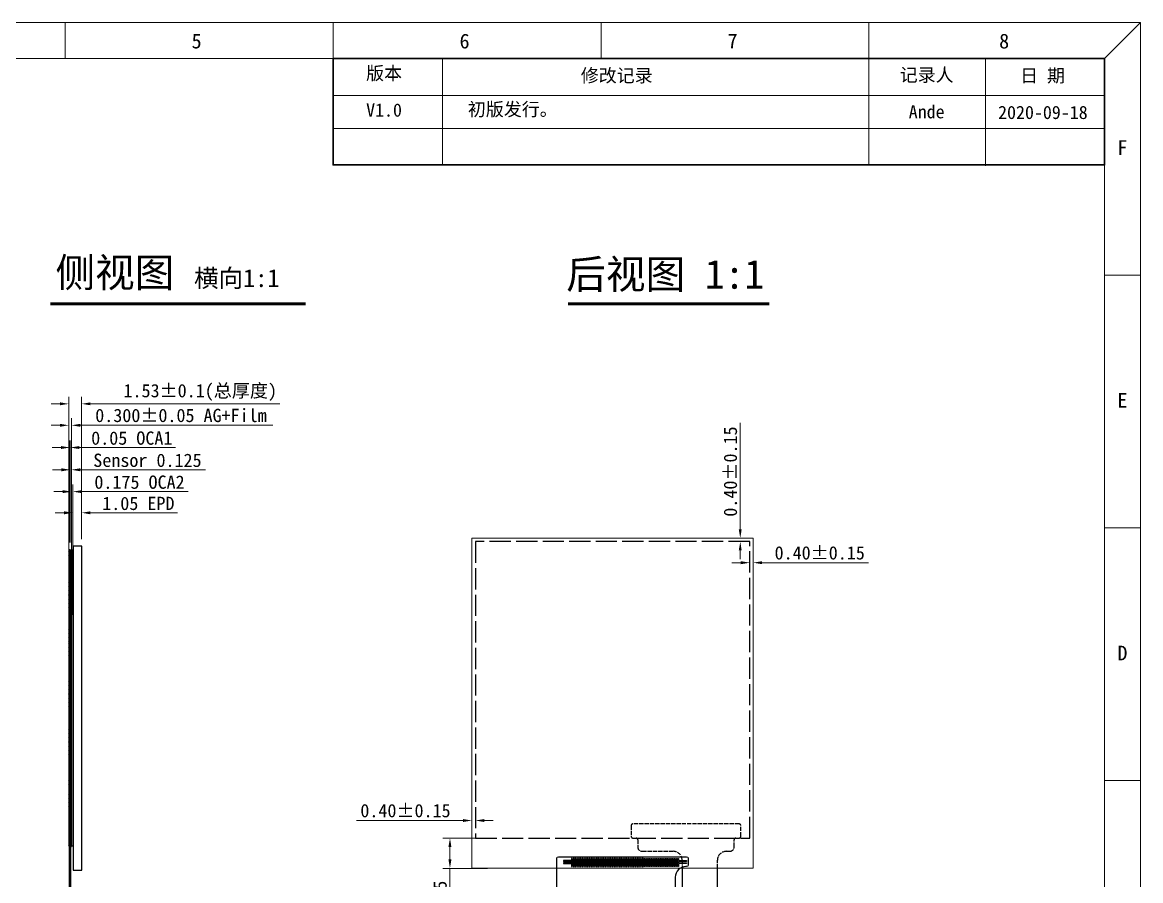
# Model space of a CAD drawing. Header units: millimetres. Extents: x 245 to 10269, y -4261 to 598.
# Drawn here: x 10142.5 to 10268.9, y -4186.2 to -4089.2 of the extents above; entities that cross this region are included whole.
import ezdxf
from ezdxf.enums import TextEntityAlignment as Align

# ---------------------------------------------------------------- set-up
doc = ezdxf.new("R2010")
doc.units = ezdxf.units.MM
doc.header["$LTSCALE"] = 0.2
doc.header["$PDMODE"] = 35
doc.linetypes.add('ACAD_ISO02W100', pattern=[15, 12, -3])
for name, color, linetype in [('AG膜', 200, 'Continuous'), ('DIM', 7, 'Continuous'), ('EMI屏蔽膜', 5, 'Continuous'), ('FPC', 5, 'Continuous'), ('LCD', 240, 'Continuous'), ('OCA', 10, 'Continuous'), ('SENSOR', 3, 'Continuous'), ('TFT', 7, 'Continuous'), ('标注', 4, 'Continuous')]:
    doc.layers.add(name, color=color, linetype=linetype)
doc.layers.add('Sundenal', color=4, linetype='Continuous', lineweight=20)
doc.layers.add('文字', color=2, linetype='Continuous', lineweight=20)
doc.styles.add('宋体', font='')
doc.styles.get('宋体').set_extended_font_data('SimSun')
doc.dimstyles.new('Sundenal$0', dxfattribs={"dimtxt": 6, "dimasz": 3, "dimexe": 0.8, "dimexo": 0.8, "dimgap": 0.2, "dimtad": 1, "dimzin": 1, "dimdsep": 46, "dimtxsty": '宋体', "dimcen": 2.5, "dimadec": 0, "dimazin": 0, "dimtfac": 1, "dimtofl": 0, "dimtmove": 0, "dimatfit": 3, "dimfxl": 1, "dimtolj": 1, "dimlwd": 13, "dimlwe": 13, "dimarcsym": 0})

# ---------------------------------------------------------------- blocks, each defined once
blk = doc.blocks.new('*D13')
at = {"layer": 'Defpoints', "color": 0, "transparency": 16777216}
for p in [(10149.19, -4132.32), (10149.19, -4148.4), (10147.74, -4152.21)]:
    blk.add_point(p, dxfattribs=at)
at = {"layer": 'DIM', "color": 0, "lineweight": 13, "transparency": 16777216}
for p, q in [((10147.74, -4151.41), (10147.74, -4131.52)), ((10149.19, -4147.6), (10149.19, -4131.52)), ((10146.74, -4132.32), (10145.74, -4132.32)), ((10150.19, -4132.32), (10171.61, -4132.32))]:
    blk.add_line(p, q, dxfattribs=at)
at = {"layer": 'DIM', "color": 0, "transparency": 16777216}
for points in [[(10146.74, -4132.15), (10146.74, -4132.48), (10147.74, -4132.32)], [(10150.19, -4132.15), (10150.19, -4132.48), (10149.19, -4132.32)]]:
    blk.add_solid(points, dxfattribs=at)
at = {"layer": 'DIM', "color": 0, "lineweight": 30, "transparency": 16777216, "insert": (10162.6, -4131.03), "char_height": 1.5, "attachment_point": 5, "style": '宋体'}
blk.add_mtext('\\A1;1.53±0.1(总厚度)', dxfattribs=at)
blk = doc.blocks.new('*D14')
at = {"layer": 'Defpoints', "color": 0, "transparency": 16777216}
for p in [(10148.04, -4134.74), (10148.04, -4148.8), (10147.74, -4149.65)]:
    blk.add_point(p, dxfattribs=at)
at = {"layer": 'DIM', "color": 0, "lineweight": 13, "transparency": 16777216}
for p, q in [((10147.74, -4148.85), (10147.74, -4133.94)), ((10148.04, -4148), (10148.04, -4133.94)), ((10146.74, -4134.74), (10145.74, -4134.74)), ((10149.04, -4134.74), (10170.8, -4134.74))]:
    blk.add_line(p, q, dxfattribs=at)
at = {"layer": 'DIM', "color": 0, "transparency": 16777216}
for points in [[(10146.74, -4134.58), (10146.74, -4134.91), (10147.74, -4134.74)], [(10149.04, -4134.58), (10149.04, -4134.91), (10148.04, -4134.74)]]:
    blk.add_solid(points, dxfattribs=at)
at = {"layer": 'DIM', "color": 0, "lineweight": 30, "transparency": 16777216, "insert": (10160.42, -4133.64), "char_height": 1.5, "attachment_point": 5, "style": '宋体'}
blk.add_mtext('\\A1;0.300±0.05 AG+Film', dxfattribs=at)
blk = doc.blocks.new('*D16')
at = {"layer": 'Defpoints', "color": 0, "transparency": 16777216}
for p in [(10148.21, -4142.24), (10148.04, -4152.98), (10148.21, -4152.8)]:
    blk.add_point(p, dxfattribs=at)
at = {"layer": 'DIM', "color": 0, "lineweight": 13, "transparency": 16777216}
for p, q in [((10148.04, -4152.18), (10148.04, -4141.44)), ((10148.21, -4152), (10148.21, -4141.44)), ((10147.04, -4142.24), (10146.04, -4142.24)), ((10149.21, -4142.24), (10161.25, -4142.24))]:
    blk.add_line(p, q, dxfattribs=at)
at = {"layer": 'DIM', "color": 0, "transparency": 16777216}
for points in [[(10147.04, -4142.07), (10147.04, -4142.41), (10148.04, -4142.24)], [(10149.21, -4142.07), (10149.21, -4142.41), (10148.21, -4142.24)]]:
    blk.add_solid(points, dxfattribs=at)
at = {"layer": 'DIM', "color": 0, "lineweight": 30, "transparency": 16777216, "insert": (10155.73, -4141.18), "char_height": 1.5, "attachment_point": 5, "style": '宋体'}
blk.add_mtext('\\A1;0.175 OCA2', dxfattribs=at)
blk = doc.blocks.new('*D17')
at = {"layer": 'Defpoints', "color": 0, "transparency": 16777216}
for p in [(10149.19, -4144.63), (10149.19, -4148.4), (10148.21, -4156.98)]:
    blk.add_point(p, dxfattribs=at)
at = {"layer": 'DIM', "color": 0, "lineweight": 13, "transparency": 16777216}
for p, q in [((10148.21, -4156.18), (10148.21, -4143.83)), ((10149.19, -4147.6), (10149.19, -4143.83)), ((10147.21, -4144.63), (10146.21, -4144.63)), ((10150.19, -4144.63), (10160.01, -4144.63))]:
    blk.add_line(p, q, dxfattribs=at)
at = {"layer": 'DIM', "color": 0, "transparency": 16777216}
for points in [[(10147.21, -4144.46), (10147.21, -4144.8), (10148.21, -4144.63)], [(10150.19, -4144.46), (10150.19, -4144.8), (10149.19, -4144.63)]]:
    blk.add_solid(points, dxfattribs=at)
at = {"layer": 'DIM', "color": 0, "lineweight": 30, "transparency": 16777216, "insert": (10155.6, -4143.58), "char_height": 1.5, "attachment_point": 5, "style": '宋体'}
blk.add_mtext('\\A1;1.05 EPD', dxfattribs=at)
blk = doc.blocks.new('*D47')
at = {"layer": 'Defpoints', "color": 0, "transparency": 16777216}
for p in [(10224.71, -4149.23), (10225.11, -4149.23), (10225.11, -4150.27)]:
    blk.add_point(p, dxfattribs=at)
at = {"layer": 'DIM', "color": 0, "lineweight": 18, "transparency": 16777216}
for p, q in [((10223.71, -4150.27), (10222.71, -4150.27)), ((10226.11, -4150.27), (10238.15, -4150.27))]:
    blk.add_line(p, q, dxfattribs=at)
at = {"layer": 'DIM', "color": 0, "lineweight": 13, "transparency": 16777216}
for p, q in [((10224.71, -4150.03), (10224.71, -4151.07)), ((10225.11, -4150.03), (10225.11, -4151.07))]:
    blk.add_line(p, q, dxfattribs=at)
at = {"layer": 'DIM', "color": 0, "transparency": 16777216}
for points in [[(10223.71, -4150.1), (10223.71, -4150.44), (10224.71, -4150.27)], [(10226.11, -4150.1), (10226.11, -4150.44), (10225.11, -4150.27)]]:
    blk.add_solid(points, dxfattribs=at)
at = {"layer": 'DIM', "color": 0, "lineweight": 30, "transparency": 16777216, "insert": (10232.63, -4149.17), "char_height": 1.5, "attachment_point": 5, "style": '宋体'}
blk.add_mtext('\\A1;0.40±0.15', dxfattribs=at)
blk = doc.blocks.new('*D48')
at = {"layer": 'Defpoints', "color": 0, "transparency": 16777216}
for p in [(10223.65, -4147.49), (10224, -4147.49), (10224, -4147.89)]:
    blk.add_point(p, dxfattribs=at)
at = {"layer": 'DIM', "color": 0, "lineweight": 18, "transparency": 16777216}
for p, q in [((10223.65, -4146.49), (10223.65, -4134.45)), ((10223.65, -4148.89), (10223.65, -4149.89))]:
    blk.add_line(p, q, dxfattribs=at)
at = {"layer": 'DIM', "color": 0, "lineweight": 13, "transparency": 16777216}
for p, q in [((10223.2, -4147.49), (10222.85, -4147.49)), ((10223.2, -4147.89), (10222.85, -4147.89))]:
    blk.add_line(p, q, dxfattribs=at)
at = {"layer": 'DIM', "color": 0, "transparency": 16777216}
for points in [[(10223.48, -4146.49), (10223.81, -4146.49), (10223.65, -4147.49)], [(10223.48, -4148.89), (10223.81, -4148.89), (10223.65, -4147.89)]]:
    blk.add_solid(points, dxfattribs=at)
at = {"layer": 'DIM', "color": 0, "lineweight": 30, "transparency": 16777216, "insert": (10222.54, -4139.97), "char_height": 1.5, "attachment_point": 5, "rotation": 90, "style": '宋体'}
blk.add_mtext('\\A1;0.40±0.15', dxfattribs=at)
blk = doc.blocks.new('*D49')
at = {"layer": 'Defpoints', "color": 0, "transparency": 16777216}
for p in [(10193.31, -4179.41), (10193.31, -4181.05), (10193.71, -4181.05)]:
    blk.add_point(p, dxfattribs=at)
at = {"layer": 'DIM', "color": 0, "lineweight": 18, "transparency": 16777216}
for p, q in [((10192.31, -4179.41), (10180.28, -4179.41)), ((10194.71, -4179.41), (10195.71, -4179.41))]:
    blk.add_line(p, q, dxfattribs=at)
at = {"layer": 'DIM', "color": 0, "lineweight": 13, "transparency": 16777216}
for p, q in [((10193.31, -4180.25), (10193.31, -4178.61)), ((10193.71, -4180.25), (10193.71, -4178.61))]:
    blk.add_line(p, q, dxfattribs=at)
at = {"layer": 'DIM', "color": 0, "transparency": 16777216}
for points in [[(10192.31, -4179.24), (10192.31, -4179.57), (10193.31, -4179.41)], [(10194.71, -4179.24), (10194.71, -4179.57), (10193.71, -4179.41)]]:
    blk.add_solid(points, dxfattribs=at)
at = {"layer": 'DIM', "color": 0, "lineweight": 30, "transparency": 16777216, "insert": (10185.8, -4178.3), "char_height": 1.5, "attachment_point": 5, "style": '宋体'}
blk.add_mtext('\\A1;0.40±0.15', dxfattribs=at)
blk = doc.blocks.new('*D50')
at = {"layer": 'Defpoints', "color": 0, "transparency": 16777216}
for p in [(10195.89, -4181.39), (10190.83, -4184.81), (10195.89, -4184.81)]:
    blk.add_point(p, dxfattribs=at)
at = {"layer": 'DIM', "color": 0, "lineweight": 13, "transparency": 16777216}
for p, q in [((10195.09, -4181.39), (10190.03, -4181.39)), ((10195.09, -4184.81), (10190.03, -4184.81))]:
    blk.add_line(p, q, dxfattribs=at)
at = {"layer": 'DIM', "color": 0, "lineweight": 18, "transparency": 16777216}
for p, q in [((10190.83, -4182.39), (10190.83, -4183.81)), ((10190.83, -4184.81), (10190.83, -4196.81))]:
    blk.add_line(p, q, dxfattribs=at)
at = {"layer": 'DIM', "color": 0, "transparency": 16777216}
for points in [[(10190.66, -4182.39), (10190.99, -4182.39), (10190.83, -4181.39)], [(10190.66, -4183.81), (10190.99, -4183.81), (10190.83, -4184.81)]]:
    blk.add_solid(points, dxfattribs=at)
at = {"layer": 'DIM', "color": 0, "lineweight": 30, "transparency": 16777216, "insert": (10189.72, -4191.31), "char_height": 1.5, "attachment_point": 5, "rotation": 90, "style": '宋体'}
blk.add_mtext('\\A1;3.42±0.15', dxfattribs=at)
blk = doc.blocks.new('SDAd')
at = {"layer": '标注', "color": 0, "linetype": 'Continuous'}
for points in [[(5458.18, -485.02), (5458.18, -485.35), (5458.28, -485.35), (5458.28, -484.45), (5458.18, -484.45), (5458.18, -484.67), (5457.28, -484.67), (5457.28, -484.77), (5458.18, -484.77), (5458.18, -484.92), (5457.28, -484.92), (5457.28, -485.02), (5458.18, -485.02)], [(5467.18, -485.35), (5467.18, -484.45), (5467.28, -484.45), (5467.28, -485.35), (5467.18, -485.35)], [(5470.28, -485.02), (5470.28, -485.35), (5470.18, -485.35), (5470.18, -484.45), (5470.28, -484.45), (5470.28, -484.67), (5471.18, -484.67), (5471.18, -484.77), (5470.28, -484.77), (5470.28, -484.92), (5471.18, -484.92), (5471.18, -485.02), (5470.28, -485.02)]]:
    blk.add_lwpolyline(points, dxfattribs=at)
for points in [[(5458.38, -484.45), (5458.38, -485.35), (5458.48, -485.35), (5458.48, -484.45)], [(5458.58, -484.45), (5458.58, -485.35), (5458.68, -485.35), (5458.68, -484.45)], [(5458.78, -484.45), (5458.78, -485.35), (5458.88, -485.35), (5458.88, -484.45)], [(5458.98, -484.45), (5458.98, -485.35), (5459.08, -485.35), (5459.08, -484.45)], [(5459.18, -484.45), (5459.18, -485.35), (5459.28, -485.35), (5459.28, -484.45)], [(5459.38, -484.45), (5459.38, -485.35), (5459.48, -485.35), (5459.48, -484.45)], [(5459.58, -484.45), (5459.58, -485.35), (5459.68, -485.35), (5459.68, -484.45)], [(5459.78, -484.45), (5459.78, -485.35), (5459.88, -485.35), (5459.88, -484.45)], [(5459.98, -484.45), (5459.98, -485.35), (5460.08, -485.35), (5460.08, -484.45)], [(5460.18, -484.45), (5460.18, -485.35), (5460.28, -485.35), (5460.28, -484.45)], [(5460.38, -484.45), (5460.38, -485.35), (5460.48, -485.35), (5460.48, -484.45)], [(5460.58, -484.45), (5460.58, -485.35), (5460.68, -485.35), (5460.68, -484.45)], [(5460.78, -484.45), (5460.78, -485.35), (5460.88, -485.35), (5460.88, -484.45)], [(5460.98, -484.45), (5460.98, -485.35), (5461.08, -485.35), (5461.08, -484.45)], [(5461.18, -484.45), (5461.18, -485.35), (5461.28, -485.35), (5461.28, -484.45)], [(5461.38, -484.45), (5461.38, -485.35), (5461.48, -485.35), (5461.48, -484.45)], [(5461.58, -484.45), (5461.58, -485.35), (5461.68, -485.35), (5461.68, -484.45)], [(5461.78, -484.45), (5461.78, -485.35), (5461.88, -485.35), (5461.88, -484.45)], [(5461.98, -484.45), (5461.98, -485.35), (5462.08, -485.35), (5462.08, -484.45)], [(5462.28, -484.45), (5462.28, -485.35), (5462.18, -485.35), (5462.18, -484.45)], [(5462.48, -484.45), (5462.48, -485.35), (5462.38, -485.35), (5462.38, -484.45)], [(5462.68, -484.45), (5462.68, -485.35), (5462.58, -485.35), (5462.58, -484.45)], [(5462.88, -484.45), (5462.88, -485.35), (5462.78, -485.35), (5462.78, -484.45)], [(5463.08, -484.45), (5463.08, -485.35), (5462.98, -485.35), (5462.98, -484.45)], [(5463.28, -484.45), (5463.28, -485.35), (5463.18, -485.35), (5463.18, -484.45)], [(5463.48, -484.45), (5463.48, -485.35), (5463.38, -485.35), (5463.38, -484.45)], [(5463.68, -484.45), (5463.68, -485.35), (5463.58, -485.35), (5463.58, -484.45)], [(5463.88, -484.45), (5463.88, -485.35), (5463.78, -485.35), (5463.78, -484.45)], [(5464.08, -484.45), (5464.08, -485.35), (5463.98, -485.35), (5463.98, -484.45)], [(5464.28, -484.45), (5464.28, -485.35), (5464.18, -485.35), (5464.18, -484.45)], [(5464.48, -484.45), (5464.48, -485.35), (5464.38, -485.35), (5464.38, -484.45)], [(5464.68, -484.45), (5464.68, -485.35), (5464.58, -485.35), (5464.58, -484.45)], [(5464.88, -484.45), (5464.88, -485.35), (5464.78, -485.35), (5464.78, -484.45)], [(5465.08, -484.45), (5465.08, -485.35), (5464.98, -485.35), (5464.98, -484.45)], [(5465.28, -484.45), (5465.28, -485.35), (5465.18, -485.35), (5465.18, -484.45)], [(5465.48, -484.45), (5465.48, -485.35), (5465.38, -485.35), (5465.38, -484.45)], [(5465.68, -484.45), (5465.68, -485.35), (5465.58, -485.35), (5465.58, -484.45)], [(5465.88, -484.45), (5465.88, -485.35), (5465.78, -485.35), (5465.78, -484.45)], [(5466.08, -484.45), (5466.08, -485.35), (5465.98, -485.35), (5465.98, -484.45)], [(5466.28, -484.45), (5466.28, -485.35), (5466.18, -485.35), (5466.18, -484.45)], [(5466.48, -484.45), (5466.48, -485.35), (5466.38, -485.35), (5466.38, -484.45)], [(5466.68, -484.45), (5466.68, -485.35), (5466.58, -485.35), (5466.58, -484.45)], [(5466.88, -484.45), (5466.88, -485.35), (5466.78, -485.35), (5466.78, -484.45)], [(5467.08, -484.45), (5467.08, -485.35), (5466.98, -485.35), (5466.98, -484.45)], [(5467.48, -484.45), (5467.48, -485.35), (5467.38, -485.35), (5467.38, -484.45)], [(5467.68, -484.45), (5467.68, -485.35), (5467.58, -485.35), (5467.58, -484.45)], [(5467.88, -484.45), (5467.88, -485.35), (5467.78, -485.35), (5467.78, -484.45)], [(5468.08, -484.45), (5468.08, -485.35), (5467.98, -485.35), (5467.98, -484.45)], [(5468.28, -484.45), (5468.28, -485.35), (5468.18, -485.35), (5468.18, -484.45)], [(5468.48, -484.45), (5468.48, -485.35), (5468.38, -485.35), (5468.38, -484.45)], [(5468.68, -484.45), (5468.68, -485.35), (5468.58, -485.35), (5468.58, -484.45)], [(5468.88, -484.45), (5468.88, -485.35), (5468.78, -485.35), (5468.78, -484.45)], [(5469.08, -484.45), (5469.08, -485.35), (5468.98, -485.35), (5468.98, -484.45)], [(5469.28, -484.45), (5469.28, -485.35), (5469.18, -485.35), (5469.18, -484.45)], [(5469.48, -484.45), (5469.48, -485.35), (5469.38, -485.35), (5469.38, -484.45)], [(5469.68, -484.45), (5469.68, -485.35), (5469.58, -485.35), (5469.58, -484.45)], [(5469.88, -484.45), (5469.88, -485.35), (5469.78, -485.35), (5469.78, -484.45)], [(5470.08, -484.45), (5470.08, -485.35), (5469.98, -485.35), (5469.98, -484.45)]]:
    blk.add_lwpolyline(points, close=True, dxfattribs=at)
blk = doc.blocks.new('*D54')
at = {"color": 0, "lineweight": 13, "ltscale": 0.2, "transparency": 16777216}
for p, q in [((10147.91, -4148), (10147.91, -4138.97)), ((10148.04, -4148), (10148.04, -4138.97)), ((10146.91, -4139.77), (10145.91, -4139.77)), ((10149.04, -4139.77), (10163.21, -4139.77))]:
    blk.add_line(p, q, dxfattribs=at)
at = {"color": 0, "ltscale": 0.2, "transparency": 16777216}
for points in [[(10146.91, -4139.6), (10146.91, -4139.94), (10147.91, -4139.77)], [(10149.04, -4139.6), (10149.04, -4139.94), (10148.04, -4139.77)]]:
    blk.add_solid(points, dxfattribs=at)
at = {"layer": 'Defpoints', "color": 0, "ltscale": 0.2, "transparency": 16777216}
for p in [(10148.04, -4139.77), (10147.91, -4148.8), (10148.04, -4148.8)]:
    blk.add_point(p, dxfattribs=at)
at = {"color": 0, "ltscale": 0.2, "transparency": 16777216, "insert": (10156.63, -4138.71), "char_height": 1.5, "attachment_point": 5, "style": '宋体'}
blk.add_mtext('\\A1;Sensor 0.125', dxfattribs=at)
blk = doc.blocks.new('*D55')
at = {"color": 0, "lineweight": 13, "ltscale": 0.2, "transparency": 16777216}
for p, q in [((10147.86, -4148), (10147.86, -4136.46)), ((10147.91, -4148), (10147.91, -4136.46)), ((10146.86, -4137.26), (10145.86, -4137.26)), ((10148.91, -4137.26), (10159.8, -4137.26))]:
    blk.add_line(p, q, dxfattribs=at)
at = {"color": 0, "ltscale": 0.2, "transparency": 16777216}
for points in [[(10146.86, -4137.09), (10146.86, -4137.42), (10147.86, -4137.26)], [(10148.91, -4137.09), (10148.91, -4137.42), (10147.91, -4137.26)]]:
    blk.add_solid(points, dxfattribs=at)
at = {"layer": 'Defpoints', "color": 0, "ltscale": 0.2, "transparency": 16777216}
for p in [(10147.91, -4137.26), (10147.86, -4148.8), (10147.91, -4148.8)]:
    blk.add_point(p, dxfattribs=at)
at = {"color": 0, "ltscale": 0.2, "transparency": 16777216, "insert": (10154.86, -4136.2), "char_height": 1.5, "attachment_point": 5, "style": '宋体'}
blk.add_mtext('\\A1;0.05 OCA1', dxfattribs=at)

msp = doc.modelspace()

# ---------------------------------------------------------------- hatches: boundary and pattern name
at = {"layer": 'AG膜', "ltscale": 0.2}
h = msp.add_hatch(dxfattribs=at)
h.set_pattern_fill('ANSI37', color=256, scale=0.1, style=0)
h.set_pattern_definition([(45, (199.9662, -219.2019), (-0.224506403, 0.224506403), []), (135, (199.9662, -219.2019), (-0.224506403, -0.224506403), [])])
h.paths.add_polyline_path([(10147.74, -4182.30409), (10147.865, -4182.30409), (10147.865, -4148.80409), (10147.74, -4148.80409)])
at = {"layer": 'DIM', "ltscale": 0.2}
msp.add_hatch(color=256, dxfattribs=at).paths.add_polyline_path([(10148.04, -4182.30409), (10147.915, -4182.30409), (10147.915, -4182.42909, 0.414213562)])

# ---------------------------------------------------------------- linework, layer by layer
at = {"layer": 'AG膜', "ltscale": 0.2}
msp.add_lwpolyline([(10147.74, -4182.30409), (10147.865, -4182.30409), (10147.865, -4148.80409), (10147.74, -4148.80409)], close=True, dxfattribs=at)
at = {"layer": 'DIM', "lineweight": 30, "ltscale": 0.2, "const_width": 0.32829}
for points in [[(10145.6608, -4121.00438), (10174.53455, -4121.00438)], [(10204.17243, -4121.00438), (10226.91872, -4121.00438)]]:
    msp.add_lwpolyline(points, dxfattribs=at)
at = {"layer": 'DIM', "ltscale": 0.2}
msp.add_arc((10147.915, -4182.30409), 0.125, 270, 0, dxfattribs=at)
at = {"layer": 'EMI屏蔽膜', "ltscale": 0.2}
msp.add_lwpolyline([(10147.815, -4182.30409), (10147.915, -4182.30409), (10147.915, -4211.70409), (10147.815, -4211.70409)], close=True, dxfattribs=at)
at = {"layer": 'FPC', "linetype": 'ACAD_ISO02W100', "ltscale": 0.2}
msp.add_lwpolyline([(10221.07015, -4184.80604), (10221.07015, -4183.88604, -0.414213562), (10222.07015, -4182.88604), (10222.46251, -4182.88604, 0.414213562), (10222.96251, -4182.38604), (10222.96251, -4181.58604, -0.414213562), (10223.16251, -4181.38604), (10223.51251, -4181.38604, 0.414213562), (10223.71251, -4181.18604), (10223.71251, -4179.98604, 0.414213562), (10223.51251, -4179.78604), (10211.51251, -4179.78604, 0.414213562), (10211.31251, -4179.98604), (10211.31251, -4181.18604, 0.414213562), (10211.51251, -4181.38604), (10211.86251, -4181.38604, -0.414213562), (10212.06251, -4181.58604), (10212.06251, -4182.38604, 0.414213562), (10212.56251, -4182.88604), (10216.07015, -4182.88604, -0.414213562), (10217.07015, -4183.88604), (10217.07015, -4184.80604)], format="xyb", dxfattribs=at)
at = {"layer": 'FPC', "lineweight": -3, "flags": 128}
msp.add_lwpolyline([(10203.10251, -4183.50129), (10217.56253, -4183.50129, -0.414213562), (10217.76253, -4183.70129), (10217.76253, -4184.40604, -0.414213562), (10217.56253, -4184.60604), (10217.50251, -4184.60604, 0.414213562), (10216.30251, -4185.80604), (10216.30251, -4188.15589), (10215.40251, -4189.05589), (10215.40251, -4198.90214, -0.414213562), (10215.20251, -4199.10214), (10203.10251, -4199.10214, -0.414213562), (10202.90251, -4198.90214), (10202.90251, -4183.70129, -0.414213562)], format="xyb", close=True, dxfattribs=at)
at = {"layer": 'FPC', "ltscale": 0.2}
msp.add_lwpolyline([(10217.07015, -4184.80604), (10217.07015, -4191.68604, -0.414213562), (10216.57015, -4192.18604), (10216.32015, -4192.18604), (10216.27015, -4192.18604, 0.414213562), (10215.77015, -4192.68604), (10215.77015, -4200.68604, 0.414213562), (10216.27015, -4201.18604), (10220.77015, -4201.18604, -0.414213562), (10221.27015, -4201.68604), (10221.27015, -4210.58604, 0.414213562), (10221.47015, -4210.78604), (10224.57015, -4210.78604, 0.414213562), (10224.77015, -4210.58604), (10224.77015, -4192.68604, 0.414213562), (10224.27015, -4192.18604), (10221.57015, -4192.18604, -0.414213562), (10221.07015, -4191.68604), (10221.07015, -4184.80604)], format="xyb", dxfattribs=at)
at = {"layer": 'LCD'}
msp.add_line((10225.11251, -4184.80604), (10225.11251, -4184.80604), dxfattribs=at)
at = {"layer": 'LCD', "ltscale": 0.2}
msp.add_lwpolyline([(10148.215, -4185.02409), (10149.195, -4185.02409), (10149.195, -4148.40409), (10148.215, -4148.40409)], close=True, dxfattribs=at)
at = {"layer": 'OCA', "ltscale": 0.2}
for points in [[(10147.865, -4148.80409), (10147.915, -4148.80409), (10147.915, -4182.30409), (10147.865, -4182.30409)], [(10148.04, -4148.80409), (10148.215, -4148.80409), (10148.215, -4182.30409), (10148.04, -4182.30409)]]:
    msp.add_lwpolyline(points, close=True, dxfattribs=at)
at = {"layer": 'SENSOR', "color": 3, "linetype": 'ACAD_ISO02W100'}
msp.add_lwpolyline([(10224.71251, -4147.88604), (10193.71251, -4147.88604), (10193.71251, -4181.38604), (10224.71251, -4181.38604)], close=True, dxfattribs=at)
at = {"layer": 'SENSOR', "ltscale": 0.2}
msp.add_lwpolyline([(10147.915, -4148.80409), (10148.04, -4148.80409), (10148.04, -4182.30409), (10147.915, -4182.30409)], close=True, dxfattribs=at)
at = {"layer": 'Sundenal', "color": 4}
msp.add_line((10177.61401, -4093.29134), (10177.61401, -4089.21132), dxfattribs=at)
msp.add_lwpolyline([(10026.14333, -4260.5721), (10268.91284, -4260.5721), (10268.91284, -4089.21132), (10026.14333, -4089.21132)], close=True, dxfattribs=at)
for points in [[(10147.31988, -4089.21132), (10147.31988, -4093.29134)], [(10207.90815, -4089.21132), (10207.90815, -4093.29134)], [(10238.20229, -4089.21132), (10238.20229, -4093.29134)], [(10264.83282, -4093.29134), (10268.91284, -4089.21132)], [(10264.83282, -4117.77145), (10268.91284, -4117.77145)], [(10264.83282, -4146.33158), (10268.91284, -4146.33158)], [(10264.83282, -4174.89171), (10268.91284, -4174.89171)]]:
    msp.add_lwpolyline(points, dxfattribs=at)
at = {"layer": 'Sundenal', "ltscale": 0.2}
msp.add_lwpolyline([(10264.83282, -4093.29134), (10030.22334, -4093.29134), (10030.22334, -4256.49208), (10264.83282, -4256.49208)], close=True, dxfattribs=at)
at = {"layer": 'TFT', "linetype": 'Continuous', "lineweight": 0, "flags": 128}
msp.add_lwpolyline([(10193.31251, -4147.48604), (10193.31251, -4184.80604), (10225.11251, -4184.80604), (10225.11251, -4147.48604)], close=True, dxfattribs=at)
at = {"layer": '文字', "lineweight": 30}
msp.add_lwpolyline([(10264.83282, -4093.29134), (10177.61401, -4093.29134), (10177.61401, -4105.32837), (10264.83282, -4105.32837)], close=True, dxfattribs=at)
at = {"layer": '文字'}
for points in [[(10189.99347, -4105.38371), (10189.99347, -4093.26513)], [(10238.1972, -4105.32837), (10238.1972, -4093.29134)], [(10251.37868, -4105.40993), (10251.37868, -4093.29134)], [(10177.61401, -4097.45623), (10264.83282, -4097.45623)], [(10177.61401, -4101.18969), (10264.83282, -4101.18969)], [(10177.61401, -4105.32837), (10264.83282, -4105.32837)]]:
    msp.add_lwpolyline(points, dxfattribs=at)

# ---------------------------------------------------------------- block references
at = {"layer": 'TFT', "lineweight": 0, "xscale": -1}
msp.add_blockref('SDAd', (15674.83786, -3699.2549), dxfattribs=at)

# ---------------------------------------------------------------- texts
at = {"layer": 'DIM', "lineweight": 30, "ltscale": 0.2, "attachment_point": 1, "style": '宋体'}
for s, insert, char_height, width in [('侧视图 {\\H0.6177x;横向1:1}', (10146.232, -4115.83984), 3.2828902, 28.3025505), ('后视图 1:1', (10203.98195, -4116.0278), 3.28289, 22.9367694)]:
    msp.add_mtext(s, dxfattribs=dict(at, insert=insert, char_height=char_height, width=width))
at = {"layer": 'Sundenal', "color": 4, "style": '宋体'}
for s, p in [('5', (10162.18571, -4091.32226)), ('6', (10192.47985, -4091.32226)), ('7', (10222.77399, -4091.32226)), ('8', (10253.48454, -4091.32226)), ('F', (10266.85662, -4103.35812)), ('E', (10266.85662, -4131.91825)), ('D', (10266.85662, -4160.47838))]:
    msp.add_text(s, height=1.66939, dxfattribs=at).set_placement(p, align=Align.MIDDLE_CENTER)
at = {"layer": '文字', "char_height": 1.488876, "style": '宋体'}
for s, insert, width, attachment_point in [('版本', (10181.35014, -4094.20878), 4.8275187, 1), ('修改记录', (10205.61613, -4094.46737), 9.5514858, 1), ('记录人', (10244.72369, -4094.40318), 7.2133321, 2), ('日 期', (10257.82861, -4094.47763), 6.5788871, 2), ('V1.0', (10181.35014, -4098.37366), 4.8275187, 1), ('初版发行。', (10192.85241, -4098.28905), 43.2267311, 1), ('Ande', (10244.7186, -4098.56807), 7.2133321, 2), ('2020-09-18', (10257.86117, -4098.64252), 11.6865724, 2)]:
    msp.add_mtext(s, dxfattribs=dict(at, insert=insert, width=width, attachment_point=attachment_point))

# ---------------------------------------------------------------- dimensions: what is measured, and where the dimension line sits
at = {"color": 0, "ltscale": 0.2}
for base, p1, p2, text, picture, middle in [((10147.915, -4137.25625), (10147.865, -4148.80409), (10147.915, -4148.80409), '0.05 OCA1', '*D55', (10154.85666, -4137.25625)), ((10148.04, -4139.76907), (10147.915, -4148.80409), (10148.04, -4148.80409), 'Sensor 0.125', '*D54', (10156.6275, -4139.76907))]:
    dim = msp.add_linear_dim(base=base, p1=p1, p2=p2, text=text, dimstyle='Sundenal$0', override={"dimtxt": 1.5, "dimasz": 1, "dimgap": 0.3}, dxfattribs=at)
    dim.commit()
    dim.dimension.update_dxf_attribs({"geometry": picture, "text_midpoint": middle, "dimtype": 160})
at = {"layer": 'DIM', "lineweight": 30}
for base, p1, p2, text, override, picture, middle in [((10149.195, -4132.31724), (10147.74, -4152.20728), (10149.195, -4148.40409), '1.53±0.1(总厚度)', {"dimtxt": 1.5, "dimasz": 1, "dimgap": 0.3, "dimtol": 1, "dimtp": 0.1, "dimtm": 0.1}, '*D13', (10162.59815, -4132.31724)), ((10148.04, -4134.74342), (10147.74, -4149.65076), (10148.04, -4148.80409), '<> AG+Film', {"dimtxt": 1.5, "dimasz": 1, "dimgap": 0.3, "dimdec": 3, "dimtol": 1, "dimtp": 0.05, "dimtm": 0.05}, '*D14', (10160.41916, -4134.74342)), ((10148.215, -4142.23858), (10148.04, -4152.97723), (10148.215, -4152.80409), '<> OCA2', {"dimtxt": 1.5, "dimasz": 1, "dimgap": 0.3, "dimdec": 3, "dimtol": 0, "dimlim": 0, "dimtp": 0.05, "dimtm": 0.05}, '*D16', (10155.73166, -4142.23858))]:
    dim = msp.add_linear_dim(base=base, p1=p1, p2=p2, text=text, dimstyle='Sundenal$0', override=override, dxfattribs=at)
    dim.commit()
    dim.dimension.update_dxf_attribs({"geometry": picture, "text_midpoint": middle, "dimtype": 160})
for base, p1, p2, picture, middle in [((10223.64552, -4147.48604), (10224.00122, -4147.88604), (10224.00122, -4147.48604), '*D48', (10222.54135, -4139.96938)), ((10190.82573, -4184.80604), (10195.89343, -4181.38604), (10195.89343, -4184.80604), '*D50', (10189.72156, -4191.31021))]:
    dim = msp.add_linear_dim(base=base, p1=p1, p2=p2, angle=90, dimstyle='Sundenal$0', override={"dimtxt": 1.5, "dimasz": 1, "dimgap": 0.3, "dimtol": 1, "dimtp": 0.15, "dimtm": 0.15, "dimlwd": 18}, dxfattribs=at)
    dim.commit()
    dim.dimension.update_dxf_attribs({"geometry": picture, "text_midpoint": middle})
dim = msp.add_linear_dim(base=(10149.195, -4144.62926), p1=(10148.215, -4156.97723), p2=(10149.195, -4148.40409), text='1.05 EPD', dimstyle='Sundenal$0', override={"dimtxt": 1.5, "dimasz": 1, "dimgap": 0.3, "dimdec": 3, "dimtp": 0.05, "dimtm": 0.05}, dxfattribs=at)
dim.commit()
dim.dimension.update_dxf_attribs({"geometry": '*D17', "text_midpoint": (10155.60333, -4143.57509)})
for base, p1, p2, picture, middle in [((10225.11251, -4150.27087), (10224.71251, -4149.22668), (10225.11251, -4149.22668), '*D47', (10232.62918, -4149.1667)), ((10193.31251, -4179.40811), (10193.71251, -4181.05331), (10193.31251, -4181.05331), '*D49', (10185.79585, -4178.30394))]:
    dim = msp.add_linear_dim(base=base, p1=p1, p2=p2, dimstyle='Sundenal$0', override={"dimtxt": 1.5, "dimasz": 1, "dimgap": 0.3, "dimtol": 1, "dimtp": 0.15, "dimtm": 0.15, "dimlwd": 18}, dxfattribs=at)
    dim.commit()
    dim.dimension.update_dxf_attribs({"geometry": picture, "text_midpoint": middle})

doc.saveas('drawing.dxf')
